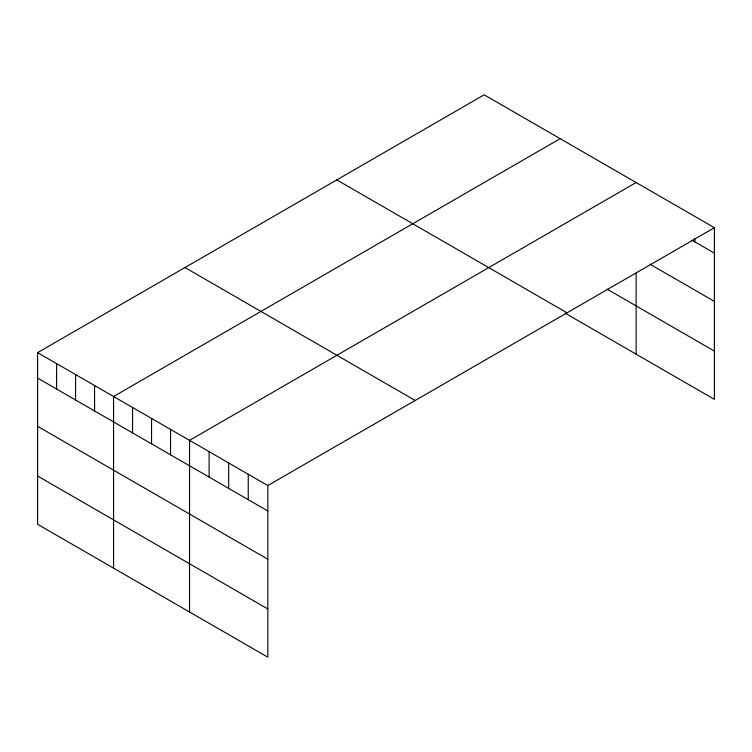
<?xml version="1.0" encoding="UTF-8"?>
<svg xmlns="http://www.w3.org/2000/svg" width="752" height="752" viewBox="0 0 752 752"><rect width="100%" height="100%" fill="white"/><g stroke="black" fill="none" stroke-linecap="round" stroke-linejoin="round"><path stroke-width="1.13" d="M37.6 352.641L267.815 485.557L267.815 657.192L37.6 524.276L37.6 352.641L484.185 94.808L714.4 227.724L714.4 399.359L565.156 313.189M560.155 138.669L113.571 396.501L113.571 568.136M636.126 182.529L189.542 440.371L189.542 611.996M267.815 485.557L714.4 227.724M691.896 240.151L714.4 253.142M649.822 264.112L714.4 301.392M607.137 289.182L714.4 351.109M336.811 179.897L567.027 312.813M184.973 267.562L415.189 400.468M37.6 378.068L267.815 510.975M37.6 426.318L267.815 559.225M37.6 476.025L267.815 608.941M694.829 238.384L694.829 241.843M636.126 273.155L636.126 354.164M248.245 474.258L248.245 499.685M228.674 462.959L228.674 488.386M209.112 451.661L209.112 477.088M170.544 429.401L170.544 454.819M151.556 418.441L151.556 443.859M132.559 407.471L132.559 432.889M94.573 385.541L94.573 410.959M75.585 374.571L75.585 399.998M56.588 363.611L56.588 389.028"/></g></svg>
